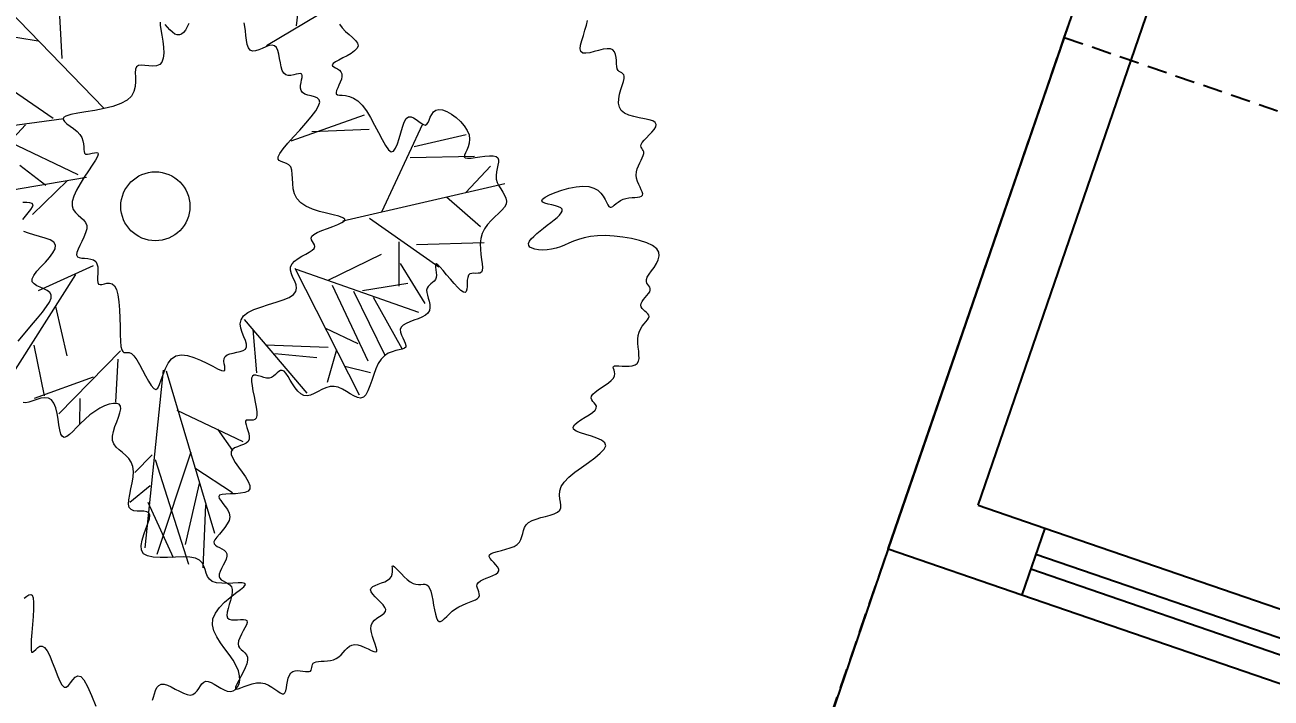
# Model space of a CAD drawing. Extents: x 2080 to 102399, y 2071 to 93424.
# Drawn here: x 76576.2 to 76735, y 79517.8 to 79603.7 of the extents above; entities that cross this region are included whole.
import ezdxf

# ---------------------------------------------------------------- set-up
doc = ezdxf.new("R2010")
doc.units = 0
doc.header["$LTSCALE"] = 20
doc.header["$MEASUREMENT"] = 0
doc.header["$PDMODE"] = 34
doc.header["$PDSIZE"] = 5
doc.linetypes.add('HIDDEN', pattern=[0.375, 0.25, -0.125])
doc.layers.add('casuanut tree', color=100, linetype='Continuous', lineweight=5)
for name, color, linetype in [('DIMLINE', 254, 'Continuous'), ('Roof lilne', 31, 'Continuous'), ('wall', 13, 'Continuous'), ('WINDOW', 4, 'Continuous'), ('window sill', 5, 'Continuous')]:
    doc.layers.add(name, color=color, linetype=linetype)
doc.styles.add('STYLE1', font='romans.shx')
doc.dimstyles.get("Standard").update_dxf_attribs({"dimtxt": 24, "dimasz": 12, "dimexe": 0.18, "dimexo": 0.0625, "dimgap": 0, "dimtad": 1, "dimzin": 1, "dimdsep": 46, "dimlunit": 4, "dimtxsty": 'STYLE1', "dimblk": 'BLK', "dimcen": 0, "dimse1": 1, "dimse2": 1, "dimclrt": 3, "dimazin": 0, "dimtfac": 1, "dimtix": 1, "dimtmove": 2, "dimatfit": 3, "dimldrblk": 'BLK', "dimfxl": 1, "dimtolj": 1, "dimtzin": 0, "dimarcsym": 0})

# ---------------------------------------------------------------- blocks, each defined once
blk = doc.blocks.new('tr')
at = {"layer": 'casuanut tree'}
for p, q in [((-0.1186, 0.3345), (-0.0824, 0.54)), ((-0.0583, 0.2167), (-0.2243, 0.4916)), ((-0.1579, 0.3798), (-0.2847, 0.4312)), ((0.3614, 0.2918), (0.4065, 0.4173)), ((-0.1639, 0.2197), (-0.333, 0.404)), ((0.2928, 0.2663), (0.4673, 0.3232)), ((-0.1428, 0.2137), (-0.5866, 0.256)), ((-0.2213, 0.2197), (-0.3239, 0.1502)), ((-0.1398, 0.0959), (-0.2605, 0.1925)), ((-0.2092, 0.0898), (-0.2515, 0.1412)), ((-0.1247, 0.0868), (-0.2817, 0.0959)), ((-0.1639, 0.0898), (-0.2485, 0.0385)), ((0.298, 0.0656), (0.455, 0.0838)), ((0.3433, 0.0747), (0.458, 0.0536)), ((0.445, -0.1163), (0.5666, 0.0392)), ((0.526, -0.0217), (0.6544, -0.0487)), ((0.5395, -0.0014), (0.6476, -0.0014)), ((0.6206, -0.1163), (0.6814, -0.0758)), ((-0.1911, -0.1005), (-0.3843, -0.2908)), ((-0.1519, -0.0915), (-0.2726, -0.1156)), ((0.3639, -0.1163), (0.7017, -0.1163)), ((0.4179, -0.1231), (0.5328, -0.2516)), ((0.5801, -0.1163), (0.6341, -0.1907)), ((-0.2454, -0.1549), (-0.2454, -0.2576)), ((0.2467, -0.1881), (0.3161, -0.4691)), ((0.249, -0.1907), (0.472, -0.3327)), ((0.307, -0.2274), (0.4248, -0.2002)), ((0.4652, -0.1839), (0.445, -0.2718)), ((0.499, -0.1975), (0.6341, -0.2245)), ((-0.3058, -0.2214), (-0.3088, -0.3271)), ((0.458, -0.2274), (0.4882, -0.318)), ((0.3131, -0.2395), (0.3493, -0.4056)), ((-0.1368, -0.2727), (-0.2877, -0.3694)), ((0.1229, -0.2667), (0.2134, -0.4419)), ((0.3523, -0.2606), (0.3855, -0.4026)), ((0.3704, -0.2637), (0.464, -0.2697)), ((-0.1458, -0.2878), (-0.17, -0.3724)), ((0.135, -0.2908), (0.1229, -0.3785)), ((0.3885, -0.2818), (0.4218, -0.3966)), ((-0.2032, -0.312), (-0.33, -0.3271)), ((0.1531, -0.3271), (0.2768, -0.3603)), ((0.2799, -0.3211), (0.3372, -0.3664)), ((-0.2394, -0.3482), (-0.2515, -0.3996)), ((-0.0613, -0.3301), (-0.179, -0.6745)), ((-0.0552, -0.3331), (-0.0341, -0.6775)), ((0.1682, -0.3482), (0.2497, -0.3754)), ((0.2919, -0.3694), (0.2587, -0.4298)), ((0.301, -0.4056), (0.3493, -0.4298)), ((-0.0526, -0.416), (0.0645, -0.5084)), ((0.0195, -0.4723), (0.0397, -0.5219)), ((-0.1217, -0.4933), (-0.1639, -0.5204)), ((-0.0436, -0.5061), (-0.1585, -0.6932)), ((-0.1179, -0.5039), (-0.0999, -0.727)), ((-0.1398, -0.5537), (-0.1881, -0.5778)), ((-0.0432, -0.5386), (0.0202, -0.605)), ((-0.0413, -0.5715), (-0.0976, -0.6865)), ((-0.1517, -0.585), (-0.1269, -0.7067))]:
    blk.add_line(p, q, dxfattribs=at)
at = {"layer": 'casuanut tree', "color": 2}
blk.add_line((-0.0391, -0.6166), (-0.0729, -0.7406), dxfattribs=at)
at = {"layer": 'casuanut tree'}
for points in [[(0.4472, 0.2756), (0.4506, 0.2668), (0.4557, 0.2582), (0.4614, 0.2502), (0.467, 0.2426), (0.4716, 0.2357), (0.4743, 0.2294), (0.4742, 0.224), (0.4709, 0.2193), (0.4648, 0.2154), (0.4568, 0.212), (0.4476, 0.2092), (0.4382, 0.2067), (0.4294, 0.2045), (0.422, 0.2024), (0.4168, 0.2003), (0.4144, 0.1981), (0.4145, 0.1958), (0.4163, 0.1933), (0.4192, 0.1904), (0.4226, 0.1873), (0.4258, 0.1838), (0.4282, 0.1799), (0.4292, 0.1755), (0.4282, 0.1706), (0.4257, 0.1654), (0.4222, 0.1601), (0.4182, 0.1548), (0.4144, 0.1498), (0.4111, 0.1452), (0.4092, 0.1414), (0.4089, 0.1383), (0.4109, 0.1362), (0.4147, 0.1346), (0.4201, 0.133), (0.4265, 0.1307), (0.4337, 0.1273), (0.4411, 0.1222), (0.4484, 0.1148), (0.4551, 0.1045), (0.461, 0.0912), (0.4661, 0.0756), (0.4706, 0.0589), (0.4748, 0.0423), (0.4787, 0.0268), (0.4826, 0.0136), (0.4867, 0.0038), (0.4911, -0.0014), (0.496, -0.0013), (0.5013, 0.0033), (0.507, 0.0112), (0.5128, 0.0211), (0.5187, 0.0319), (0.5247, 0.0423), (0.5305, 0.0512), (0.5362, 0.0572), (0.5415, 0.0596), (0.5465, 0.0588), (0.5513, 0.0557), (0.5557, 0.0511), (0.5599, 0.046), (0.5639, 0.0412), (0.5676, 0.0375), (0.5711, 0.0358), (0.5744, 0.0367), (0.5776, 0.0397), (0.581, 0.044), (0.5846, 0.049), (0.5886, 0.0539), (0.5932, 0.058), (0.5986, 0.0604), (0.6048, 0.0606), (0.612, 0.0579), (0.6199, 0.0526), (0.6278, 0.0453), (0.6354, 0.0365), (0.6422, 0.0267), (0.6478, 0.0164), (0.6516, 0.0061), (0.6533, -0.0037), (0.6525, -0.0124), (0.6498, -0.0202), (0.646, -0.027), (0.6417, -0.0328), (0.6378, -0.0378), (0.6349, -0.0418), (0.6338, -0.0451), (0.6352, -0.0476), (0.6397, -0.0494), (0.6467, -0.0506), (0.6553, -0.0516), (0.6649, -0.0524), (0.6747, -0.0533), (0.6839, -0.0546), (0.6916, -0.0563), (0.6972, -0.0589), (0.7, -0.0623), (0.7005, -0.0665), (0.6992, -0.0715), (0.6967, -0.0772), (0.6937, -0.0833), (0.6907, -0.0899), (0.6883, -0.0968), (0.687, -0.1039), (0.6874, -0.1112), (0.6891, -0.1184), (0.6914, -0.1256), (0.6939, -0.1327), (0.6961, -0.1395), (0.6973, -0.1461), (0.6971, -0.1523), (0.6949, -0.158), (0.6904, -0.1633), (0.6838, -0.1683), (0.6759, -0.1732), (0.6671, -0.1783), (0.6579, -0.1838), (0.649, -0.19), (0.6409, -0.1971), (0.6341, -0.2054), (0.6291, -0.2148), (0.6256, -0.2252), (0.6233, -0.236), (0.6219, -0.2466), (0.6209, -0.2567), (0.62, -0.2657), (0.6189, -0.2732), (0.6172, -0.2786), (0.6147, -0.2817), (0.6114, -0.2828), (0.6076, -0.2825), (0.6034, -0.2816), (0.5992, -0.2804), (0.5951, -0.2797), (0.5912, -0.28), (0.588, -0.282), (0.5853, -0.2859), (0.5832, -0.2913), (0.5815, -0.2975), (0.5798, -0.3037), (0.578, -0.3091), (0.5759, -0.313), (0.5733, -0.3148), (0.5699, -0.3135), (0.5657, -0.3089), (0.5608, -0.3014), (0.5555, -0.292), (0.55, -0.2816), (0.5446, -0.271), (0.5395, -0.2611), (0.5351, -0.2528), (0.5317, -0.247), (0.5292, -0.2444), (0.5277, -0.2446), (0.5268, -0.247), (0.5263, -0.251), (0.5259, -0.2561), (0.5253, -0.2616), (0.5243, -0.2671), (0.5226, -0.2718), (0.5201, -0.2755), (0.5169, -0.2782), (0.5132, -0.2802), (0.5094, -0.282), (0.5057, -0.2837), (0.5024, -0.2858), (0.4997, -0.2885), (0.4979, -0.2921), (0.4971, -0.2969), (0.4971, -0.3027), (0.4975, -0.309), (0.4977, -0.3156), (0.4975, -0.3222), (0.4965, -0.3284), (0.4941, -0.3339), (0.49, -0.3383), (0.484, -0.3415), (0.4764, -0.3436), (0.4678, -0.3451), (0.4589, -0.3462), (0.4501, -0.3473), (0.442, -0.3488), (0.4352, -0.3509), (0.4303, -0.3541), (0.4276, -0.3585), (0.4268, -0.3639), (0.4274, -0.37), (0.4286, -0.3762), (0.4301, -0.3823), (0.4313, -0.3879), (0.4315, -0.3925), (0.4303, -0.3958), (0.4273, -0.3976), (0.4225, -0.3982), (0.4164, -0.3982), (0.4092, -0.3982), (0.4013, -0.3986), (0.393, -0.4001), (0.3845, -0.4031), (0.3763, -0.4082), (0.3685, -0.4157), (0.3612, -0.4251), (0.3543, -0.4355), (0.3477, -0.4462), (0.3414, -0.4564), (0.3353, -0.4652), (0.3293, -0.472), (0.3234, -0.4758), (0.3174, -0.4762), (0.3114, -0.4737), (0.3053, -0.469), (0.299, -0.463), (0.2924, -0.4564), (0.2855, -0.45), (0.2782, -0.4445), (0.2704, -0.4409), (0.2622, -0.4395), (0.2536, -0.44), (0.2449, -0.4417), (0.2362, -0.444), (0.2278, -0.4461), (0.2199, -0.4475), (0.2127, -0.4475), (0.2063, -0.4454), (0.2008, -0.4407), (0.1963, -0.434), (0.1925, -0.4259), (0.1892, -0.4171), (0.1863, -0.4082), (0.1836, -0.3999), (0.1809, -0.3929), (0.1781, -0.3879), (0.175, -0.3853), (0.1716, -0.3848), (0.1679, -0.3859), (0.1639, -0.3879), (0.1596, -0.3903), (0.1551, -0.3927), (0.1504, -0.3943), (0.1455, -0.3947), (0.1403, -0.3934), (0.1351, -0.3911), (0.13, -0.3881), (0.125, -0.3852), (0.1205, -0.383), (0.1165, -0.3821), (0.1131, -0.3832), (0.1105, -0.3868), (0.1089, -0.3933), (0.1079, -0.4022), (0.1074, -0.4128), (0.1072, -0.4242), (0.1069, -0.4358), (0.1064, -0.4467), (0.1055, -0.4561), (0.1038, -0.4634), (0.1013, -0.4679), (0.098, -0.4701), (0.0944, -0.4706), (0.0906, -0.47), (0.0869, -0.4689), (0.0835, -0.468), (0.0808, -0.4678), (0.079, -0.469), (0.0783, -0.4721), (0.0783, -0.4767), (0.0788, -0.4823), (0.0793, -0.4886), (0.0795, -0.4951), (0.079, -0.5012), (0.0775, -0.5066), (0.0745, -0.5107), (0.0699, -0.5134), (0.0641, -0.5148), (0.0576, -0.5156), (0.051, -0.5164), (0.0449, -0.5175), (0.0398, -0.5196), (0.0364, -0.5232), (0.0351, -0.5288), (0.0364, -0.5367), (0.0396, -0.5464), (0.044, -0.5574), (0.0488, -0.5688), (0.0532, -0.5799), (0.0565, -0.5902), (0.0578, -0.5989), (0.0565, -0.6054), (0.0519, -0.6091), (0.0448, -0.6104), (0.0358, -0.6101), (0.0258, -0.6086), (0.0158, -0.6067), (0.0065, -0.6049), (-0.0013, -0.6039), (-0.0066, -0.6043), (-0.0088, -0.6065), (-0.0086, -0.6104), (-0.0066, -0.6157), (-0.0036, -0.622), (-0.0003, -0.6291), (0.0025, -0.6366), (0.004, -0.6442), (0.0036, -0.6516), (0.0006, -0.6585), (-0.0044, -0.6649), (-0.0107, -0.6709), (-0.0178, -0.6764), (-0.0249, -0.6814), (-0.0313, -0.6861), (-0.0363, -0.6904), (-0.0392, -0.6944), (-0.0396, -0.6981), (-0.0379, -0.7015), (-0.0348, -0.7049), (-0.0308, -0.7082), (-0.0265, -0.7117), (-0.0227, -0.7153), (-0.02, -0.7193), (-0.0189, -0.7237), (-0.02, -0.7286), (-0.0228, -0.7339), (-0.0268, -0.7394), (-0.0315, -0.745), (-0.0361, -0.7505), (-0.0403, -0.7559), (-0.0434, -0.7609), (-0.0448, -0.7654), (-0.0442, -0.7693), (-0.042, -0.7729), (-0.0386, -0.7762), (-0.0347, -0.7795), (-0.0308, -0.783), (-0.0274, -0.7869), (-0.0252, -0.7915), (-0.0246, -0.7969), (-0.026, -0.8033), (-0.029, -0.8105), (-0.0331, -0.818), (-0.0375, -0.8257), (-0.0417, -0.8331), (-0.0451, -0.84), (-0.0471, -0.8461), (-0.0471, -0.851), (-0.0446, -0.8546), (-0.0402, -0.857), (-0.0344, -0.8585), (-0.0281, -0.8596), (-0.0218, -0.8606), (-0.0162, -0.8616), (-0.012, -0.8632), (-0.0099, -0.8657), (-0.0104, -0.8692), (-0.0129, -0.8736), (-0.017, -0.8788), (-0.0219, -0.8844), (-0.0271, -0.8903), (-0.0319, -0.8963), (-0.0358, -0.902), (-0.0381, -0.9074), (-0.0383, -0.9122), (-0.037, -0.9165), (-0.0345, -0.9206), (-0.0316, -0.9247), (-0.0288, -0.9289), (-0.0267, -0.9335), (-0.0258, -0.9387), (-0.0268, -0.9446), (-0.03, -0.9513), (-0.035, -0.9587), (-0.041, -0.9662), (-0.0475, -0.9737), (-0.0537, -0.9807), (-0.059, -0.9869), (-0.0626, -0.9918), (-0.064, -0.9953), (-0.0626, -0.9969), (-0.0587, -0.9972), (-0.0529, -0.9965), (-0.0455, -0.9953), (-0.0372, -0.9941), (-0.0283, -0.9934), (-0.0195, -0.9936), (-0.0111, -0.9953), (-0.0035, -0.9987), (0.0032, -1.0034), (0.0091, -1.0089), (0.0143, -1.0146), (0.0188, -1.0199), (0.0228, -1.0243), (0.0264, -1.0271), (0.0295, -1.0279), (0.0323, -1.0263), (0.0349, -1.0226), (0.0375, -1.0174), (0.04, -1.0113), (0.0428, -1.0049), (0.0458, -0.9988), (0.0492, -0.9935), (0.0531, -0.9896), (0.0576, -0.9876), (0.0626, -0.9872), (0.0678, -0.9879), (0.073, -0.9895), (0.078, -0.9914), (0.0827, -0.9933), (0.0869, -0.9947), (0.0903, -0.9953), (0.0928, -0.9947), (0.0946, -0.9931), (0.096, -0.9909), (0.0972, -0.9882), (0.0984, -0.9855), (0.0999, -0.9829), (0.102, -0.9808), (0.1049, -0.9795), (0.1088, -0.9791), (0.1135, -0.9795), (0.119, -0.9804), (0.1249, -0.9815), (0.1312, -0.9824), (0.1375, -0.983), (0.1439, -0.9829), (0.15, -0.9817), (0.1557, -0.9795), (0.1611, -0.9764), (0.1663, -0.9728), (0.1714, -0.9692), (0.1764, -0.966), (0.1816, -0.9635), (0.187, -0.9623), (0.1927, -0.9626), (0.1988, -0.9648), (0.2051, -0.9683), (0.2113, -0.9728), (0.2172, -0.9774), (0.2226, -0.9816), (0.2273, -0.9849), (0.2309, -0.9867), (0.2333, -0.9863), (0.2343, -0.9833), (0.2342, -0.9781), (0.2335, -0.9713), (0.2326, -0.9634), (0.2318, -0.955), (0.2315, -0.9466), (0.2323, -0.9388), (0.2344, -0.9322), (0.2382, -0.927), (0.2432, -0.9232), (0.249, -0.9204), (0.255, -0.9181), (0.2606, -0.916), (0.2654, -0.9138), (0.2689, -0.911), (0.2704, -0.9074), (0.2697, -0.9026), (0.2673, -0.8968), (0.2636, -0.8905), (0.2593, -0.8839), (0.2551, -0.8773), (0.2516, -0.8711), (0.2494, -0.8656), (0.249, -0.8612), (0.2511, -0.858), (0.2551, -0.8559), (0.2607, -0.8545), (0.2672, -0.8536), (0.2742, -0.8527), (0.2812, -0.8517), (0.2876, -0.8501), (0.293, -0.8477), (0.2969, -0.8442), (0.2995, -0.84), (0.3011, -0.8355), (0.3021, -0.8312), (0.3027, -0.8274), (0.3032, -0.8247), (0.304, -0.8234), (0.3053, -0.824), (0.3074, -0.8268), (0.3103, -0.8313), (0.3137, -0.8372), (0.3177, -0.8438), (0.3221, -0.8508), (0.3269, -0.8574), (0.3318, -0.8633), (0.3369, -0.8679), (0.3419, -0.8709), (0.3468, -0.8726), (0.3515, -0.8736), (0.3559, -0.8743), (0.3597, -0.8752), (0.363, -0.877), (0.3655, -0.88), (0.3673, -0.8848), (0.3681, -0.8918), (0.3682, -0.9005), (0.3679, -0.9102), (0.3674, -0.9203), (0.3669, -0.9303), (0.3668, -0.9393), (0.3672, -0.947), (0.3684, -0.9524), (0.3706, -0.9554), (0.3738, -0.956), (0.3779, -0.9548), (0.3827, -0.9523), (0.3884, -0.9489), (0.3947, -0.945), (0.4016, -0.9412), (0.4089, -0.9378), (0.4167, -0.9353), (0.4246, -0.9335), (0.4324, -0.9322), (0.4399, -0.9312), (0.4467, -0.9302), (0.4526, -0.9291), (0.4574, -0.9276), (0.4607, -0.9254), (0.4625, -0.9225), (0.463, -0.9189), (0.4628, -0.9149), (0.4623, -0.9108), (0.4619, -0.9066), (0.4621, -0.9026), (0.4635, -0.899), (0.4664, -0.8961), (0.4711, -0.894), (0.4772, -0.8924), (0.4842, -0.8912), (0.4915, -0.8902), (0.4986, -0.889), (0.5048, -0.8875), (0.5097, -0.8855), (0.5125, -0.8826), (0.513, -0.8787), (0.5117, -0.8741), (0.5092, -0.869), (0.506, -0.8637), (0.503, -0.8585), (0.5008, -0.8537), (0.5, -0.8496), (0.5013, -0.8465), (0.5051, -0.8446), (0.5111, -0.8435), (0.5187, -0.8431), (0.5273, -0.843), (0.5364, -0.8428), (0.5454, -0.8422), (0.5538, -0.841), (0.5609, -0.8386), (0.5664, -0.8351), (0.5706, -0.8304), (0.5739, -0.8251), (0.5768, -0.8195), (0.5798, -0.8138), (0.5833, -0.8085), (0.5877, -0.8039), (0.5936, -0.8003), (0.6012, -0.798), (0.6102, -0.7967), (0.6199, -0.796), (0.6299, -0.7957), (0.6396, -0.7953), (0.6484, -0.7945), (0.6557, -0.7929), (0.6611, -0.7902), (0.6642, -0.7861), (0.6656, -0.7808), (0.666, -0.7745), (0.6663, -0.7674), (0.6674, -0.7597), (0.6698, -0.7518), (0.6746, -0.7439), (0.6825, -0.7361), (0.694, -0.7287), (0.7081, -0.7216), (0.7238, -0.7149), (0.7397, -0.7083), (0.7546, -0.702), (0.7674, -0.6957), (0.7768, -0.6894), (0.7816, -0.6831), (0.781, -0.6768), (0.776, -0.6704), (0.7678, -0.664), (0.7577, -0.6578), (0.7471, -0.6518), (0.7373, -0.6461), (0.7296, -0.6407), (0.7253, -0.6358), (0.7254, -0.6314), (0.7293, -0.6274), (0.736, -0.6238), (0.7445, -0.6205), (0.7538, -0.6172), (0.763, -0.6141), (0.7711, -0.6109), (0.7771, -0.6076), (0.7803, -0.6042), (0.7812, -0.6005), (0.7804, -0.5968), (0.7787, -0.593), (0.7766, -0.5892), (0.7751, -0.5855), (0.7746, -0.5818), (0.776, -0.5783), (0.7797, -0.5751), (0.7853, -0.5719), (0.7924, -0.5689), (0.8002, -0.5658), (0.8082, -0.5627), (0.8159, -0.5595), (0.8226, -0.5561), (0.8278, -0.5524), (0.831, -0.5485), (0.8327, -0.5444), (0.8331, -0.5405), (0.833, -0.5368), (0.8327, -0.5336), (0.8327, -0.531), (0.8335, -0.5294), (0.8357, -0.5288), (0.8394, -0.5293), (0.8446, -0.5307), (0.8508, -0.5326), (0.8575, -0.5345), (0.8644, -0.5361), (0.871, -0.5368), (0.8769, -0.5364), (0.8818, -0.5344), (0.8854, -0.5305), (0.8878, -0.525), (0.8893, -0.5182), (0.8904, -0.5106), (0.8913, -0.5025), (0.8924, -0.4943), (0.894, -0.4864), (0.8965, -0.4792), (0.8999, -0.4729), (0.9042, -0.4676), (0.909, -0.463), (0.9138, -0.459), (0.9183, -0.4556), (0.9223, -0.4524), (0.9252, -0.4494), (0.9269, -0.4465), (0.9269, -0.4435), (0.9257, -0.4404), (0.9237, -0.4372), (0.9212, -0.434), (0.9188, -0.4307), (0.9167, -0.4273), (0.9155, -0.424), (0.9156, -0.4206), (0.9172, -0.4172), (0.9201, -0.4138), (0.9239, -0.4105), (0.9281, -0.4072), (0.9324, -0.404), (0.9363, -0.4008), (0.9395, -0.3977), (0.9415, -0.3947), (0.9421, -0.3917), (0.9415, -0.3889), (0.9403, -0.3859), (0.939, -0.3828), (0.9379, -0.3795), (0.9377, -0.376), (0.9387, -0.372), (0.9415, -0.3676), (0.9463, -0.3627), (0.9524, -0.3573), (0.9592, -0.3514), (0.9657, -0.3451), (0.9712, -0.3383), (0.9748, -0.3312), (0.9756, -0.3237), (0.973, -0.3158), (0.9663, -0.3076), (0.9561, -0.2994), (0.943, -0.2914), (0.9279, -0.2838), (0.9114, -0.2769), (0.8943, -0.2709), (0.8775, -0.2662), (0.8616, -0.2628), (0.8472, -0.2611), (0.8342, -0.2607), (0.8225, -0.2613), (0.8117, -0.2627), (0.8017, -0.2644), (0.7922, -0.2662), (0.783, -0.2676), (0.7737, -0.2685), (0.7644, -0.2684), (0.7552, -0.2675), (0.7464, -0.2659), (0.7384, -0.2637), (0.7315, -0.2609), (0.7261, -0.2577), (0.7224, -0.2542), (0.7208, -0.2504), (0.7216, -0.2466), (0.7244, -0.2426), (0.729, -0.2387), (0.735, -0.2347), (0.7422, -0.2306), (0.7501, -0.2267), (0.7585, -0.2227), (0.767, -0.2189), (0.7753, -0.2151), (0.783, -0.2115), (0.79, -0.2079), (0.7958, -0.2044), (0.8002, -0.2009), (0.8029, -0.1975), (0.8036, -0.1941), (0.8019, -0.1907), (0.7978, -0.1873), (0.7919, -0.184), (0.7851, -0.1806), (0.7784, -0.1773), (0.7725, -0.1741), (0.7685, -0.1709), (0.7671, -0.1678), (0.7692, -0.1648), (0.7755, -0.1619), (0.7853, -0.1593), (0.7978, -0.1573), (0.8119, -0.1559), (0.8268, -0.1554), (0.8416, -0.1561), (0.8554, -0.158), (0.8672, -0.1614), (0.8764, -0.1664), (0.8832, -0.1726), (0.888, -0.1796), (0.8913, -0.1869), (0.8934, -0.194), (0.8949, -0.2005), (0.8961, -0.206), (0.8976, -0.2099), (0.8996, -0.2119), (0.9022, -0.2123), (0.9054, -0.2114), (0.9091, -0.2097), (0.9134, -0.2075), (0.9182, -0.2053), (0.9234, -0.2033), (0.9291, -0.202), (0.9352, -0.2016), (0.9415, -0.202), (0.9477, -0.2028), (0.9536, -0.2038), (0.959, -0.2046), (0.9636, -0.205), (0.9673, -0.2046), (0.9697, -0.2031), (0.9707, -0.2003), (0.9706, -0.1964), (0.9697, -0.1915), (0.9684, -0.1859), (0.967, -0.1798), (0.966, -0.1733), (0.9656, -0.1667), (0.9663, -0.1603), (0.9682, -0.1541), (0.9711, -0.1483), (0.9747, -0.1428), (0.9787, -0.1376), (0.9826, -0.1328), (0.9862, -0.1284), (0.9892, -0.1244), (0.991, -0.1208), (0.9917, -0.1177), (0.9914, -0.1148), (0.9906, -0.1121), (0.9896, -0.1096), (0.989, -0.107), (0.9891, -0.1044), (0.9904, -0.1015), (0.9933, -0.0983), (0.998, -0.0947), (1.004, -0.0908), (1.0106, -0.0866), (1.0171, -0.0822), (1.0228, -0.0778), (1.027, -0.0733), (1.0291, -0.0688), (1.0282, -0.0645), (1.024, -0.0604), (1.0171, -0.0563), (1.0083, -0.0521), (0.9985, -0.0477), (0.9885, -0.043), (0.9793, -0.0377), (0.9716, -0.0318), (0.9663, -0.0251), (0.964, -0.0175), (0.9644, -0.0092), (0.9667, -0.0006), (0.9705, 0.008), (0.975, 0.0164), (0.9796, 0.0242), (0.9836, 0.0312), (0.9865, 0.0369), (0.9878, 0.0413), (0.9877, 0.0446), (0.9865, 0.047), (0.9846, 0.049), (0.9824, 0.0509), (0.9802, 0.0531), (0.9785, 0.0558), (0.9775, 0.0595), (0.9776, 0.0642), (0.9784, 0.0699), (0.9795, 0.0762), (0.9803, 0.0826), (0.9806, 0.0887), (0.9798, 0.0943), (0.9774, 0.099), (0.973, 0.1023), (0.9664, 0.104), (0.9582, 0.1046), (0.9489, 0.1045), (0.9394, 0.1041), (0.9304, 0.104), (0.9225, 0.1046), (0.9166, 0.1065), (0.9134, 0.1102), (0.9132, 0.1158), (0.9157, 0.1232), (0.92, 0.1319), (0.9255, 0.1413), (0.9312, 0.151), (0.9365, 0.1604), (0.9405, 0.1691)], [(-0.4411, -0.7189), (-0.4353, -0.7165), (-0.4302, -0.7148), (-0.4263, -0.7146), (-0.4238, -0.7169), (-0.4232, -0.7226), (-0.4246, -0.7321), (-0.4277, -0.7448), (-0.432, -0.7595), (-0.4368, -0.7751), (-0.4417, -0.7906), (-0.4461, -0.8048), (-0.4495, -0.8167), (-0.4513, -0.8251), (-0.4512, -0.8294), (-0.4493, -0.8302), (-0.4461, -0.8287), (-0.4419, -0.8261), (-0.4371, -0.8234), (-0.4321, -0.8218), (-0.4274, -0.8224), (-0.4232, -0.8262), (-0.4198, -0.8342), (-0.4171, -0.8454), (-0.415, -0.8586), (-0.413, -0.8727), (-0.4111, -0.8865), (-0.4089, -0.8988), (-0.4063, -0.9084), (-0.4029, -0.9141), (-0.3986, -0.9152), (-0.3937, -0.9128), (-0.3882, -0.9083), (-0.3823, -0.9033), (-0.3764, -0.8993), (-0.3706, -0.8978), (-0.3651, -0.9004), (-0.3601, -0.9085), (-0.3558, -0.9231), (-0.352, -0.9429), (-0.3487, -0.966)], [(-0.2336, -0.9805), (-0.2302, -0.9748), (-0.2267, -0.9686), (-0.223, -0.9626), (-0.2189, -0.9574), (-0.2144, -0.9538), (-0.2092, -0.9524), (-0.2034, -0.9538), (-0.197, -0.9574), (-0.1902, -0.9626), (-0.1832, -0.9686), (-0.1761, -0.9748), (-0.1692, -0.9805), (-0.1625, -0.9849), (-0.1563, -0.9874), (-0.1507, -0.9874), (-0.1456, -0.9855), (-0.1409, -0.9822), (-0.1365, -0.9781), (-0.1322, -0.9739), (-0.128, -0.9703), (-0.1237, -0.9678), (-0.1191, -0.9671), (-0.1143, -0.9686), (-0.1093, -0.972), (-0.104, -0.9767), (-0.0985, -0.982), (-0.0928, -0.9875), (-0.087, -0.9925), (-0.0811, -0.9964), (-0.0752, -0.9986), (-0.0694, -0.9988), (-0.0638, -0.9969), (-0.0587, -0.9931), (-0.0545, -0.9875), (-0.0515, -0.9803), (-0.0497, -0.9716), (-0.0497, -0.9615), (-0.0516, -0.9502), (-0.0555, -0.9379), (-0.0608, -0.9248), (-0.0667, -0.9113), (-0.0724, -0.8975), (-0.077, -0.8839), (-0.0798, -0.8706), (-0.0798, -0.8581), (-0.0764, -0.8465), (-0.0689, -0.8362), (-0.0583, -0.827), (-0.0458, -0.819), (-0.0326, -0.812), (-0.0198, -0.8061), (-0.0087, -0.801), (-0.0005, -0.7969), (0.0036, -0.7936), (0.0028, -0.7909), (-0.0022, -0.7888), (-0.0103, -0.7869), (-0.0205, -0.785), (-0.0317, -0.7828), (-0.0428, -0.7801), (-0.0528, -0.7766), (-0.0606, -0.7722), (-0.0654, -0.7665), (-0.0679, -0.7599), (-0.0689, -0.7527), (-0.0693, -0.7451), (-0.0701, -0.7376), (-0.072, -0.7303), (-0.0761, -0.7237), (-0.0831, -0.7181), (-0.0938, -0.7136), (-0.1072, -0.7099), (-0.1223, -0.7068), (-0.138, -0.7038), (-0.1532, -0.7006), (-0.1667, -0.6967), (-0.1775, -0.6917), (-0.1845, -0.6854), (-0.1868, -0.6774), (-0.1852, -0.6681), (-0.1809, -0.658), (-0.1747, -0.6475), (-0.1679, -0.6372), (-0.1615, -0.6275), (-0.1565, -0.619), (-0.1541, -0.6121), (-0.1549, -0.6072), (-0.1584, -0.6038), (-0.1639, -0.6015), (-0.1705, -0.5997), (-0.1774, -0.598), (-0.1837, -0.5957), (-0.1885, -0.5923), (-0.1912, -0.5874), (-0.1911, -0.5804), (-0.1886, -0.5718), (-0.1845, -0.5619), (-0.1795, -0.5512), (-0.1744, -0.5399), (-0.1698, -0.5286), (-0.1666, -0.5176), (-0.1653, -0.5073), (-0.1666, -0.4982), (-0.1699, -0.4899), (-0.1745, -0.4824), (-0.1798, -0.4752), (-0.185, -0.4683), (-0.1895, -0.4614), (-0.1926, -0.4542), (-0.1935, -0.4465), (-0.1917, -0.4381), (-0.1879, -0.4293), (-0.1827, -0.4203), (-0.1769, -0.4114), (-0.1711, -0.4029), (-0.1662, -0.395), (-0.1629, -0.388), (-0.1619, -0.3823), (-0.1638, -0.3779), (-0.1683, -0.375), (-0.1751, -0.3735), (-0.1836, -0.3734), (-0.1935, -0.3746), (-0.2044, -0.377), (-0.2157, -0.3807), (-0.2272, -0.3856), (-0.2384, -0.3916), (-0.2491, -0.3982), (-0.2591, -0.4047), (-0.2682, -0.4106), (-0.2762, -0.4153), (-0.2828, -0.4181), (-0.288, -0.4186), (-0.2914, -0.4161), (-0.2931, -0.4102), (-0.2934, -0.4015), (-0.2928, -0.391), (-0.292, -0.3793), (-0.2913, -0.3674), (-0.2914, -0.356), (-0.2928, -0.3461), (-0.2959, -0.3383), (-0.3012, -0.3334), (-0.3082, -0.3309), (-0.3164, -0.3302), (-0.3251, -0.3306), (-0.3337, -0.3314), (-0.3417, -0.3321), (-0.3484, -0.332), (-0.3533, -0.3304)], [(-0.3353, -0.2065), (-0.3177, -0.1928), (-0.3014, -0.1806), (-0.2866, -0.1696), (-0.2738, -0.1597), (-0.2633, -0.1509), (-0.2554, -0.1431), (-0.2504, -0.1361), (-0.2486, -0.1299), (-0.2503, -0.1242), (-0.2545, -0.1191), (-0.2603, -0.1142), (-0.2668, -0.1096), (-0.2729, -0.1049), (-0.2776, -0.1001), (-0.28, -0.0949), (-0.279, -0.0893), (-0.2741, -0.0831), (-0.266, -0.0764), (-0.256, -0.0693), (-0.2451, -0.062), (-0.2346, -0.0545), (-0.2257, -0.0471), (-0.2194, -0.0399), (-0.2171, -0.033), (-0.2194, -0.0264), (-0.2257, -0.0202), (-0.2346, -0.0142), (-0.245, -0.0084), (-0.2557, -0.0028), (-0.2656, 0.0029), (-0.2734, 0.0086)], [(-0.2701, 0.0325), (-0.2634, 0.0383), (-0.2563, 0.0438), (-0.2499, 0.0489), (-0.2451, 0.0534), (-0.243, 0.0572), (-0.2443, 0.0602), (-0.2485, 0.0626), (-0.2547, 0.0646), (-0.2623, 0.0665)], [(0.0925, 0.3614), (0.0915, 0.3554), (0.0907, 0.3462), (0.09, 0.335), (0.089, 0.3227), (0.0876, 0.3102), (0.0854, 0.2985), (0.0823, 0.2886), (0.0779, 0.2814), (0.0722, 0.2777), (0.0654, 0.2767), (0.0579, 0.2778), (0.0502, 0.28), (0.0426, 0.2826), (0.0356, 0.2846), (0.0296, 0.2853), (0.025, 0.2837), (0.022, 0.2793), (0.02, 0.2726), (0.0184, 0.2642), (0.0165, 0.2548), (0.0136, 0.2452), (0.0088, 0.236), (0.0016, 0.2279), (-0.0088, 0.2217), (-0.0228, 0.2178), (-0.0396, 0.216), (-0.0581, 0.2156), (-0.0772, 0.2162), (-0.0958, 0.2173), (-0.1127, 0.2184), (-0.1268, 0.2189), (-0.1372, 0.2183), (-0.1429, 0.2163), (-0.1445, 0.2129), (-0.1429, 0.2084), (-0.139, 0.2028), (-0.1337, 0.1966), (-0.1278, 0.1898), (-0.1223, 0.1827), (-0.118, 0.1755), (-0.1156, 0.1684), (-0.1148, 0.1616), (-0.1151, 0.1551), (-0.116, 0.1492), (-0.1171, 0.1439), (-0.1177, 0.1395), (-0.1174, 0.1361), (-0.1158, 0.1338), (-0.1124, 0.1327), (-0.1078, 0.1324), (-0.1027, 0.1325), (-0.0978, 0.1326), (-0.0936, 0.1321), (-0.0911, 0.1308), (-0.0907, 0.1281), (-0.0932, 0.1237), (-0.0991, 0.1171), (-0.1077, 0.1088), (-0.118, 0.0992), (-0.1291, 0.0886), (-0.1403, 0.0776), (-0.1504, 0.0665), (-0.1587, 0.0558), (-0.1642, 0.0459), (-0.1663, 0.0372), (-0.1655, 0.0296), (-0.1626, 0.0227), (-0.1586, 0.0163), (-0.154, 0.0103), (-0.1499, 0.0044), (-0.147, -0.0017), (-0.1462, -0.0082), (-0.1479, -0.0152), (-0.1518, -0.0226), (-0.1571, -0.0302), (-0.1631, -0.0377), (-0.1691, -0.0449), (-0.1744, -0.0516), (-0.1782, -0.0574), (-0.1799, -0.0622), (-0.179, -0.0659), (-0.1759, -0.0686), (-0.1712, -0.0707), (-0.1655, -0.0725), (-0.1594, -0.0744), (-0.1535, -0.0767), (-0.1485, -0.0796), (-0.145, -0.0837), (-0.1435, -0.0889), (-0.1435, -0.0952), (-0.1447, -0.1019), (-0.1465, -0.1089), (-0.1483, -0.1155), (-0.1498, -0.1215), (-0.1504, -0.1264), (-0.1495, -0.1299), (-0.147, -0.1316), (-0.143, -0.1321), (-0.1381, -0.1321), (-0.1328, -0.1323), (-0.1275, -0.1333), (-0.1228, -0.136), (-0.1191, -0.141), (-0.1169, -0.149), (-0.1166, -0.1604), (-0.1178, -0.1746), (-0.1202, -0.1905), (-0.1232, -0.2073), (-0.1266, -0.224), (-0.1297, -0.2397), (-0.1323, -0.2533), (-0.1338, -0.264), (-0.1339, -0.271), (-0.1328, -0.2751), (-0.1307, -0.2771), (-0.1277, -0.278), (-0.1242, -0.2787), (-0.1203, -0.2801), (-0.1163, -0.2831), (-0.1124, -0.2887), (-0.1087, -0.2975), (-0.1053, -0.3086), (-0.102, -0.3211), (-0.0987, -0.3338), (-0.0954, -0.3457), (-0.092, -0.3556), (-0.0883, -0.3625), (-0.0842, -0.3654), (-0.0798, -0.3634), (-0.0748, -0.3575), (-0.0693, -0.3489), (-0.063, -0.3387), (-0.0559, -0.3284), (-0.048, -0.3189), (-0.0391, -0.3117), (-0.0291, -0.3079), (-0.018, -0.3084), (-0.0062, -0.3125), (0.0058, -0.3192), (0.0177, -0.3276), (0.0289, -0.3366), (0.039, -0.3453), (0.0476, -0.3526), (0.0543, -0.3575), (0.0586, -0.3593), (0.0611, -0.3583), (0.0623, -0.3553), (0.0627, -0.3509), (0.0629, -0.3456), (0.0634, -0.3402), (0.0649, -0.3353), (0.0678, -0.3316), (0.0725, -0.3294), (0.0786, -0.3286), (0.0857, -0.3285), (0.0931, -0.3287), (0.1003, -0.3288), (0.1067, -0.3281), (0.1118, -0.3262), (0.1151, -0.3225), (0.1161, -0.3169), (0.1155, -0.3095), (0.1141, -0.301), (0.1127, -0.2918), (0.112, -0.2826), (0.113, -0.2737), (0.1164, -0.2659), (0.1229, -0.2594), (0.1332, -0.2549), (0.1465, -0.2519), (0.1617, -0.2499), (0.178, -0.2486), (0.1941, -0.2474), (0.2092, -0.246), (0.2222, -0.2437), (0.2322, -0.2403), (0.2383, -0.2353), (0.2411, -0.2289), (0.2416, -0.2217), (0.2406, -0.2138), (0.2389, -0.2057), (0.2375, -0.1978), (0.2372, -0.1904), (0.2389, -0.1839), (0.2432, -0.1786), (0.2496, -0.1744), (0.2575, -0.1709), (0.2661, -0.168), (0.2747, -0.1655), (0.2828, -0.1632), (0.2894, -0.1608), (0.2941, -0.158), (0.2962, -0.1548), (0.2964, -0.1513), (0.2954, -0.1474), (0.2939, -0.1435), (0.2929, -0.1397), (0.293, -0.136), (0.295, -0.1327), (0.2997, -0.1299), (0.3076, -0.1276), (0.3179, -0.1258), (0.3295, -0.1243), (0.3412, -0.1228), (0.3521, -0.1213), (0.361, -0.1194), (0.3668, -0.1171), (0.3684, -0.1141), (0.3651, -0.1103), (0.3576, -0.1056), (0.3472, -0.1002), (0.3348, -0.0939), (0.3216, -0.0869), (0.3087, -0.0791), (0.2973, -0.0705), (0.2884, -0.0611), (0.283, -0.0511), (0.2805, -0.0406), (0.2802, -0.03), (0.2813, -0.0196), (0.2831, -0.0096), (0.2848, -0.0004), (0.2857, 0.0077), (0.2851, 0.0144), (0.2824, 0.0195), (0.2782, 0.0234), (0.2734, 0.0265), (0.2687, 0.0293), (0.2652, 0.0322), (0.2635, 0.0356), (0.2646, 0.04), (0.2693, 0.0459), (0.2781, 0.0536), (0.2902, 0.0627), (0.3044, 0.0727), (0.3197, 0.0834), (0.3349, 0.0941), (0.3488, 0.1046), (0.3603, 0.1142), (0.3684, 0.1226), (0.3721, 0.1294), (0.3721, 0.1348), (0.3692, 0.1392), (0.3643, 0.1428), (0.3583, 0.1461), (0.3521, 0.1492), (0.3465, 0.1525), (0.3425, 0.1564), (0.3407, 0.161), (0.3407, 0.1661), (0.3421, 0.1716), (0.3442, 0.1771), (0.3465, 0.1823), (0.3485, 0.1869), (0.3496, 0.1908), (0.3493, 0.1935), (0.3471, 0.195), (0.3433, 0.1956), (0.3385, 0.1957), (0.3331, 0.1957), (0.3275, 0.196), (0.3222, 0.1972), (0.3176, 0.1996), (0.3143, 0.2037), (0.3126, 0.2097), (0.312, 0.2173), (0.3123, 0.2258), (0.3128, 0.2347), (0.3132, 0.2433), (0.3129, 0.2512), (0.3116, 0.2577), (0.3087, 0.2623), (0.304, 0.2645), (0.2978, 0.2649), (0.2906, 0.264), (0.283, 0.2626), (0.2754, 0.2612), (0.2683, 0.2607), (0.2624, 0.2616), (0.258, 0.2645), (0.2556, 0.27), (0.2549, 0.2775), (0.2553, 0.2864), (0.2564, 0.2959), (0.2577, 0.3054), (0.2587, 0.3141), (0.259, 0.3214)], [(0.1486, 0.346), (0.1439, 0.3396), (0.1391, 0.3343), (0.1343, 0.3305), (0.1296, 0.328), (0.125, 0.3272), (0.1205, 0.3282), (0.1162, 0.331), (0.1121, 0.3357), (0.1082, 0.3416), (0.1046, 0.3481), (0.1014, 0.3543)]]:
    blk.add_lwpolyline(points, dxfattribs=at)
at = {"layer": 'casuanut tree', "linetype": 'Continuous'}
blk.add_circle((-0.0014, -0.0017), 0.0703, dxfattribs=at)
blk = doc.blocks.new('A$C6B40600C')
at = {"ltscale": 0.5}
for p, q in [((-174, -75), (-174, -6)), ((-174, -144), (-174, -75))]:
    blk.add_line(p, q, dxfattribs=at)
at = {"layer": 'Roof lilne', "linetype": 'HIDDEN', "ltscale": 0.5}
for p, q in [((-174, 0), (-174, -144)), ((-174, -144), (0, -144)), ((-174, -144), (-174, -219))]:
    blk.add_line(p, q, dxfattribs=at)
at = {"layer": 'wall', "ltscale": 0.5}
for p, q in [((-174, -75), (-156, -75)), ((-174, -75), (-174, -213)), ((-156, -84), (-156, -75)), ((-165, -84), (-156, -84)), ((-165, -84), (-165, -204))]:
    blk.add_line(p, q, dxfattribs=at)
at = {"layer": 'WINDOW', "ltscale": 0.5}
for p, q in [((-156, -78.5), (-120, -78.5)), ((-156, -80.5), (-120, -80.5))]:
    blk.add_line(p, q, dxfattribs=at)
at = {"layer": 'window sill', "ltscale": 0.5}
for p, q in [((-156, -75), (-120, -75)), ((-156, -84), (-120, -84))]:
    blk.add_line(p, q, dxfattribs=at)
blk = doc.blocks.new('BLK')
for q in [(0, 2), (-2, 0), (0, -2), (2, 0)]:
    blk.add_line((0, 0), q)
blk.add_circle((0, 0), 1)
blk = doc.blocks.new('*D395')
at = {"layer": 'Defpoints', "color": 0, "ltscale": 0.5, "transparency": 16777216}
for p in [(75294.99, 80283.34), (75105.38, 80229), (76892.85, 74707.96)]:
    blk.add_point(p, dxfattribs=at)
at = {"layer": 'DIMLINE', "color": 0, "lineweight": -2, "ltscale": 0.5, "transparency": 16777216}
blk.add_line((76699.93, 74665.15), (75108.68, 80217.46), dxfattribs=at)
at = {"layer": 'DIMLINE', "color": 0, "lineweight": -2, "ltscale": 0.5, "transparency": 16777216, "xscale": 12, "yscale": 12, "zscale": 12}
for p, rotation in [((75105.38, 80229), 105.9918380585316), ((76703.23, 74653.62), 285.9918380585316)]:
    blk.add_blockref('BLK', p, dxfattribs=dict(at, rotation=rotation))
at = {"layer": 'DIMLINE', "color": 3, "ltscale": 0.5, "transparency": 16777216, "insert": (76097.26, 77466.3), "char_height": 24, "attachment_point": 5, "rotation": 285.9918, "style": 'STYLE1'}
blk.add_mtext('\\A1;483\'-3{\\H1.000000x;\\S3/4;}"', dxfattribs=at)

msp = doc.modelspace()

# ---------------------------------------------------------------- block references
at = {"ltscale": 0.5, "xscale": -1, "rotation": 161.0239003711215}
msp.add_blockref('A$C6B40600C', (76826.364, 79409.337), dxfattribs=at)
at = {"layer": 'casuanut tree', "linetype": 'Continuous', "xscale": 62.64172560366757, "yscale": 62.64172560366757, "zscale": 62.64172560366757, "rotation": 13.01607038380388}
msp.add_blockref('tr', (76592.841, 79580.674), dxfattribs=at)

# ---------------------------------------------------------------- dimensions: what is measured, and where the dimension line sits
at = {"layer": 'DIMLINE', "ltscale": 0.5}
dim = msp.add_linear_dim(base=(75105.376, 80229.001), p1=(76892.847, 74707.961), p2=(75294.992, 80283.343), angle=105.99184, dimstyle='Standard', override={"dimfxl": 0.25, "dimarcsym": 1}, dxfattribs=at)
dim.commit()
dim.dimension.update_dxf_attribs({"geometry": '*D395', "text_midpoint": (76097.259, 77466.303), "dimtype": 161})

doc.saveas('drawing.dxf')
